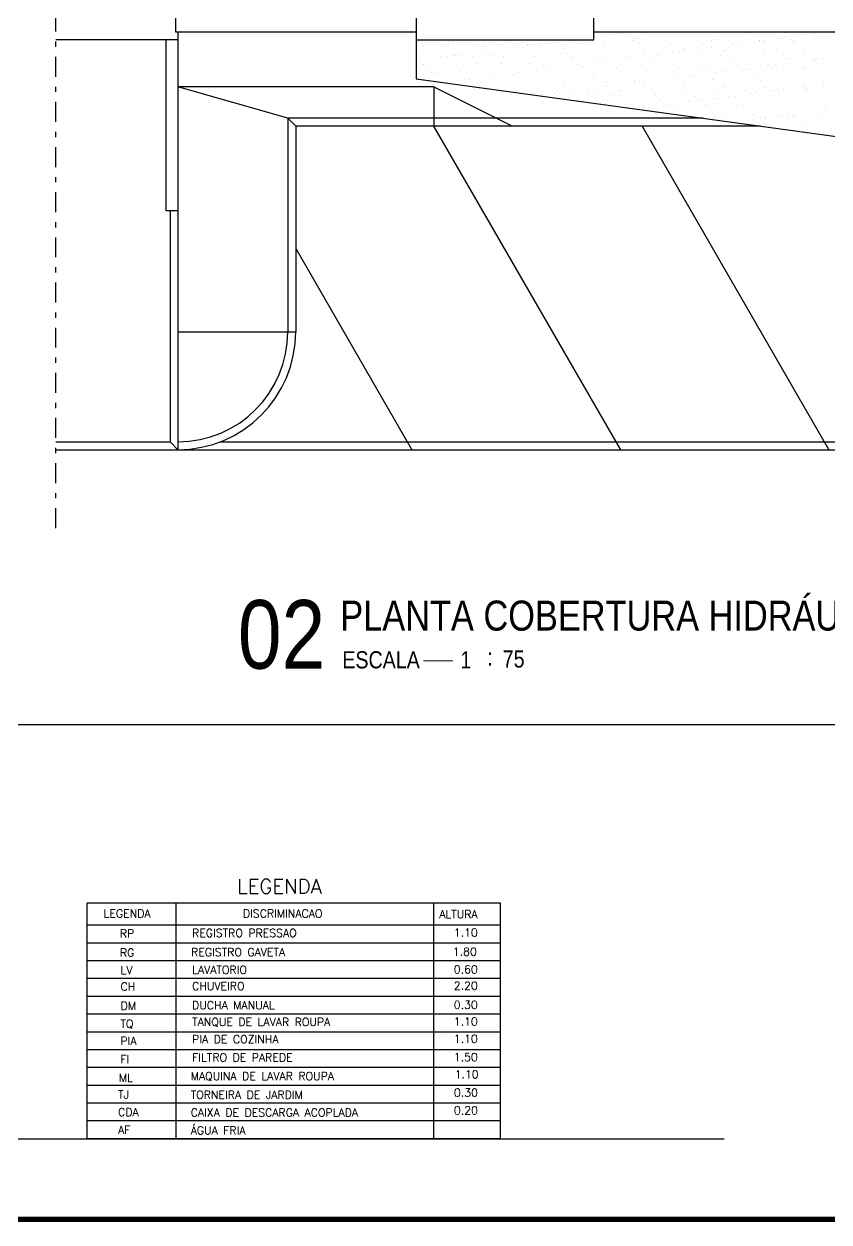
# Model space of a CAD drawing. Header units: millimetres. Extents: x 1573 to 2177, y 1587 to 1932.
# Drawn here: x 1919.61 to 1934.98, y 1873.28 to 1896.16 of the extents above; entities that cross this region are included whole.
import ezdxf
from ezdxf.enums import TextEntityAlignment as Align

# ---------------------------------------------------------------- set-up
doc = ezdxf.new("R2010")
doc.units = ezdxf.units.MM
doc.header["$LTSCALE"] = 0.03
doc.linetypes.add('DASHDOT', pattern=[25.4, 12.7, -6.35, 0, -6.35])
for name, color, linetype in [('-HIDRO', 8, 'Continuous'), ('A-PEN-R', 1, 'Continuous'), ('E-txt-g', 3, 'Continuous'), ('E-TXT-Y', 2, 'Continuous'), ('HIDROSSANITÁRIO', 8, 'Continuous'), ('LAYER8', 8, 'Continuous'), ("PRANCHA - PROJETU'S", 7, 'Continuous')]:
    doc.layers.add(name, color=color, linetype=linetype)
doc.layers.add('E-Txt-W', color=7, linetype='Continuous', lineweight=20)
doc.layers.add('Text', color=250, linetype='Continuous', lineweight=100)
doc.styles.add('F2', font='ARIALN.TTF')
doc.styles.add('ROMANS', font='romans.shx', dxfattribs={"height": 0.1})

# ---------------------------------------------------------------- blocks, each defined once
blk = doc.blocks.new('ADFSGASDFG')
at = {"layer": "PRANCHA - PROJETU'S", "color": 4, "const_width": 0.1}
blk.add_lwpolyline([(279.078, 106.346), (359.678, 106.346), (359.678, 48.946), (279.078, 48.946)], close=True, dxfattribs=at)
blk = doc.blocks.new('IND_DES')
at = {"layer": 'E-Txt-W', "color": 7}
blk.add_line((0.0269, -0.2428), (0.1984, -0.2428), dxfattribs=at)
at = {"layer": 'E-txt-g', "color": 7, "style": 'F2'}
for s, p in [('ESCALA', (-0.4463, -0.2864)), ('1', (0.2426, -0.2864)), (':', (0.3988, -0.2706))]:
    blk.add_text(s, height=0.1, dxfattribs=at).set_placement(p)
blk.add_attdef('ESCALA', (0.4897, -0.2812), '', height=0.1, dxfattribs=at)
at = {"layer": 'E-Txt-W', "color": 6, "style": 'F2'}
blk.add_attdef('00', text='', height=0.4, dxfattribs=at).set_placement((-0.7083, -0.2881), align=Align.CENTER)
at = {"layer": 'E-TXT-Y', "color": 7, "style": 'F2'}
for tag, p in [('PROJETO', (-0.4563, 0.1829)), ('DESENHO', (-0.4582, -0.0658))]:
    blk.add_attdef(tag, p, '', height=0.175, dxfattribs=at)

msp = doc.modelspace()

# ---------------------------------------------------------------- linework, layer by layer
at = {"layer": '-HIDRO', "linetype": 'DASHDOT'}
msp.add_line((1920.216, 1886.53), (1920.216, 1926.484), dxfattribs=at)
at = {"layer": '-HIDRO'}
for p, q in [((1922.501, 1909.876), (1922.501, 1896.007)), ((1927.096, 1896.499), (1927.096, 1895.857)), ((1930.487, 1895.857), (1930.487, 1896.499)), ((1922.501, 1896.007), (1927.096, 1896.007)), ((1922.547, 1896.007), (1922.547, 1895.857)), ((1930.487, 1896.007), (1943.456, 1896.007)), ((1930.764, 1895.947), (1930.764, 1895.947)), ((1930.919, 1895.967), (1930.919, 1895.967)), ((1930.968, 1895.983), (1930.968, 1895.983)), ((1931.018, 1895.98), (1931.018, 1895.98)), ((1931.467, 1895.989), (1931.467, 1895.989)), ((1932.468, 1896.006), (1932.468, 1896.006)), ((1933.364, 1895.991), (1933.364, 1895.991)), ((1934.127, 1895.985), (1934.127, 1895.985)), ((1934.529, 1895.949), (1934.529, 1895.949)), ((1934.684, 1895.97), (1934.684, 1895.97)), ((1934.783, 1895.983), (1934.783, 1895.983)), ((1934.865, 1896), (1934.865, 1896)), ((1934.9, 1895.968), (1934.9, 1895.968)), ((1922.547, 1895.857), (1920.216, 1895.857)), ((1922.322, 1892.589), (1922.322, 1895.857)), ((1922.547, 1895.857), (1922.547, 1892.589)), ((1927.096, 1895.857), (1930.487, 1895.857)), ((1927.121, 1895.83), (1927.121, 1895.83)), ((1927.202, 1895.779), (1927.202, 1895.779)), ((1927.223, 1895.743), (1927.223, 1895.743)), ((1927.576, 1895.759), (1927.576, 1895.759)), ((1927.612, 1895.727), (1927.612, 1895.727)), ((1927.715, 1895.831), (1927.715, 1895.831)), ((1927.721, 1895.749), (1927.721, 1895.749)), ((1927.795, 1895.78), (1927.795, 1895.78)), ((1928.236, 1895.768), (1928.236, 1895.768)), ((1928.308, 1895.832), (1928.308, 1895.832)), ((1928.374, 1895.72), (1928.374, 1895.72)), ((1928.388, 1895.781), (1928.388, 1895.781)), ((1928.723, 1895.766), (1928.723, 1895.766)), ((1928.901, 1895.833), (1928.901, 1895.833)), ((1928.967, 1895.71), (1928.967, 1895.71)), ((1928.981, 1895.782), (1928.981, 1895.782)), ((1929.112, 1895.736), (1929.112, 1895.736)), ((1929.147, 1895.704), (1929.147, 1895.704)), ((1929.222, 1895.772), (1929.222, 1895.772)), ((1929.226, 1895.744), (1929.226, 1895.744)), ((1929.381, 1895.765), (1929.381, 1895.765)), ((1929.48, 1895.778), (1929.48, 1895.778)), ((1929.494, 1895.834), (1929.494, 1895.834)), ((1929.575, 1895.783), (1929.575, 1895.783)), ((1929.736, 1895.791), (1929.736, 1895.791)), ((1929.739, 1895.812), (1929.739, 1895.812)), ((1929.894, 1895.832), (1929.894, 1895.832)), ((1929.993, 1895.845), (1929.993, 1895.845)), ((1930.088, 1895.835), (1930.088, 1895.835)), ((1930.168, 1895.784), (1930.168, 1895.784)), ((1930.224, 1895.788), (1930.224, 1895.788)), ((1930.505, 1895.913), (1930.505, 1895.913)), ((1930.648, 1895.712), (1930.648, 1895.712)), ((1930.681, 1895.836), (1930.681, 1895.836)), ((1930.722, 1895.795), (1930.722, 1895.795)), ((1930.761, 1895.785), (1930.761, 1895.785)), ((1931.221, 1895.88), (1931.221, 1895.88)), ((1931.237, 1895.813), (1931.237, 1895.813)), ((1931.256, 1895.847), (1931.256, 1895.847)), ((1931.274, 1895.837), (1931.274, 1895.837)), ((1931.354, 1895.786), (1931.354, 1895.786)), ((1931.724, 1895.811), (1931.724, 1895.811)), ((1931.867, 1895.838), (1931.867, 1895.838)), ((1931.948, 1895.787), (1931.948, 1895.787)), ((1932.018, 1895.841), (1932.018, 1895.841)), ((1932.223, 1895.817), (1932.223, 1895.817)), ((1932.461, 1895.84), (1932.461, 1895.84)), ((1932.541, 1895.788), (1932.541, 1895.788)), ((1932.732, 1895.713), (1932.732, 1895.713)), ((1932.737, 1895.836), (1932.737, 1895.836)), ((1932.757, 1895.856), (1932.757, 1895.856)), ((1932.792, 1895.824), (1932.792, 1895.824)), ((1932.991, 1895.747), (1932.991, 1895.747)), ((1933.054, 1895.841), (1933.054, 1895.841)), ((1933.134, 1895.789), (1933.134, 1895.789)), ((1933.146, 1895.767), (1933.146, 1895.767)), ((1933.225, 1895.833), (1933.225, 1895.833)), ((1933.245, 1895.78), (1933.245, 1895.78)), ((1933.504, 1895.814), (1933.504, 1895.814)), ((1933.554, 1895.817), (1933.554, 1895.817)), ((1933.647, 1895.842), (1933.647, 1895.842)), ((1933.659, 1895.835), (1933.659, 1895.835)), ((1933.723, 1895.84), (1933.723, 1895.84)), ((1933.727, 1895.79), (1933.727, 1895.79)), ((1933.758, 1895.848), (1933.758, 1895.848)), ((1934.017, 1895.882), (1934.017, 1895.882)), ((1934.171, 1895.902), (1934.171, 1895.902)), ((1934.238, 1895.858), (1934.238, 1895.858)), ((1934.24, 1895.843), (1934.24, 1895.843)), ((1934.271, 1895.915), (1934.271, 1895.915)), ((1934.292, 1895.833), (1934.292, 1895.833)), ((1934.321, 1895.792), (1934.321, 1895.792)), ((1934.327, 1895.801), (1934.327, 1895.801)), ((1934.725, 1895.856), (1934.725, 1895.856)), ((1934.833, 1895.844), (1934.833, 1895.844)), ((1934.914, 1895.793), (1934.914, 1895.793)), ((1927.175, 1895.474), (1927.175, 1895.474)), ((1927.33, 1895.495), (1927.33, 1895.495)), ((1927.429, 1895.508), (1927.429, 1895.508)), ((1927.492, 1895.573), (1927.492, 1895.573)), ((1927.579, 1895.538), (1927.579, 1895.538)), ((1927.687, 1895.542), (1927.687, 1895.542)), ((1927.801, 1895.553), (1927.801, 1895.553)), ((1927.842, 1895.562), (1927.842, 1895.562)), ((1927.942, 1895.575), (1927.942, 1895.575)), ((1927.979, 1895.571), (1927.979, 1895.571)), ((1928.172, 1895.539), (1928.172, 1895.539)), ((1928.2, 1895.609), (1928.2, 1895.609)), ((1928.355, 1895.63), (1928.355, 1895.63)), ((1928.454, 1895.643), (1928.454, 1895.643)), ((1928.478, 1895.577), (1928.478, 1895.577)), ((1928.54, 1895.569), (1928.54, 1895.569)), ((1928.575, 1895.536), (1928.575, 1895.536)), ((1928.713, 1895.677), (1928.713, 1895.677)), ((1928.766, 1895.54), (1928.766, 1895.54)), ((1928.868, 1895.697), (1928.868, 1895.697)), ((1928.992, 1895.596), (1928.992, 1895.596)), ((1929.337, 1895.53), (1929.337, 1895.53)), ((1929.359, 1895.541), (1929.359, 1895.541)), ((1929.479, 1895.593), (1929.479, 1895.593)), ((1929.91, 1895.697), (1929.91, 1895.697)), ((1929.952, 1895.542), (1929.952, 1895.542)), ((1929.978, 1895.6), (1929.978, 1895.6)), ((1930.075, 1895.545), (1930.075, 1895.545)), ((1930.111, 1895.513), (1930.111, 1895.513)), ((1930.493, 1895.618), (1930.493, 1895.618)), ((1930.545, 1895.543), (1930.545, 1895.543)), ((1930.683, 1895.68), (1930.683, 1895.68)), ((1930.873, 1895.506), (1930.873, 1895.506)), ((1930.94, 1895.477), (1930.94, 1895.477)), ((1930.98, 1895.616), (1930.98, 1895.616)), ((1931.095, 1895.497), (1931.095, 1895.497)), ((1931.139, 1895.545), (1931.139, 1895.545)), ((1931.194, 1895.51), (1931.194, 1895.51)), ((1931.445, 1895.674), (1931.445, 1895.674)), ((1931.453, 1895.544), (1931.453, 1895.544)), ((1931.479, 1895.622), (1931.479, 1895.622)), ((1931.607, 1895.565), (1931.607, 1895.565)), ((1931.611, 1895.522), (1931.611, 1895.522)), ((1931.646, 1895.49), (1931.646, 1895.49)), ((1931.707, 1895.578), (1931.707, 1895.578)), ((1931.732, 1895.546), (1931.732, 1895.546)), ((1931.965, 1895.612), (1931.965, 1895.612)), ((1931.993, 1895.641), (1931.993, 1895.641)), ((1932.12, 1895.632), (1932.12, 1895.632)), ((1932.184, 1895.689), (1932.184, 1895.689)), ((1932.219, 1895.657), (1932.219, 1895.657)), ((1932.219, 1895.645), (1932.219, 1895.645)), ((1932.325, 1895.547), (1932.325, 1895.547)), ((1932.409, 1895.483), (1932.409, 1895.483)), ((1932.478, 1895.679), (1932.478, 1895.679)), ((1932.48, 1895.639), (1932.48, 1895.639)), ((1932.633, 1895.7), (1932.633, 1895.7)), ((1932.918, 1895.548), (1932.918, 1895.548)), ((1932.979, 1895.645), (1932.979, 1895.645)), ((1932.981, 1895.65), (1932.981, 1895.65)), ((1933.147, 1895.498), (1933.147, 1895.498)), ((1933.494, 1895.663), (1933.494, 1895.663)), ((1933.512, 1895.549), (1933.512, 1895.549)), ((1933.72, 1895.666), (1933.72, 1895.666)), ((1933.755, 1895.633), (1933.755, 1895.633)), ((1933.981, 1895.661), (1933.981, 1895.661)), ((1934.105, 1895.55), (1934.105, 1895.55)), ((1934.25, 1895.491), (1934.25, 1895.491)), ((1934.48, 1895.667), (1934.48, 1895.667)), ((1934.517, 1895.627), (1934.517, 1895.627)), ((1934.683, 1895.475), (1934.683, 1895.475)), ((1934.698, 1895.551), (1934.698, 1895.551)), ((1934.705, 1895.479), (1934.705, 1895.479)), ((1934.737, 1895.489), (1934.737, 1895.489)), ((1934.86, 1895.5), (1934.86, 1895.5)), ((1934.959, 1895.513), (1934.959, 1895.513)), ((1927.229, 1895.386), (1927.229, 1895.386)), ((1927.235, 1895.376), (1927.235, 1895.376)), ((1927.275, 1895.353), (1927.275, 1895.353)), ((1927.355, 1895.302), (1927.355, 1895.302)), ((1927.733, 1895.382), (1927.733, 1895.382)), ((1927.868, 1895.354), (1927.868, 1895.354)), ((1927.949, 1895.303), (1927.949, 1895.303)), ((1927.967, 1895.401), (1927.967, 1895.401)), ((1928.002, 1895.369), (1928.002, 1895.369)), ((1928.248, 1895.401), (1928.248, 1895.401)), ((1928.462, 1895.355), (1928.462, 1895.355)), ((1928.542, 1895.304), (1928.542, 1895.304)), ((1928.735, 1895.399), (1928.735, 1895.399)), ((1928.764, 1895.363), (1928.764, 1895.363)), ((1929.055, 1895.356), (1929.055, 1895.356)), ((1929.135, 1895.305), (1929.135, 1895.305)), ((1929.234, 1895.405), (1929.234, 1895.405)), ((1929.401, 1895.274), (1929.401, 1895.274)), ((1929.503, 1895.378), (1929.503, 1895.378)), ((1929.538, 1895.346), (1929.538, 1895.346)), ((1929.556, 1895.295), (1929.556, 1895.295)), ((1929.648, 1895.357), (1929.648, 1895.357)), ((1929.656, 1895.308), (1929.656, 1895.308)), ((1929.728, 1895.306), (1929.728, 1895.306)), ((1929.748, 1895.423), (1929.748, 1895.423)), ((1929.914, 1895.342), (1929.914, 1895.342)), ((1930.069, 1895.362), (1930.069, 1895.362)), ((1930.168, 1895.375), (1930.168, 1895.375)), ((1930.236, 1895.421), (1930.236, 1895.421)), ((1930.241, 1895.358), (1930.241, 1895.358)), ((1930.3, 1895.339), (1930.3, 1895.339)), ((1930.322, 1895.307), (1930.322, 1895.307)), ((1930.427, 1895.409), (1930.427, 1895.409)), ((1930.505, 1895.251), (1930.505, 1895.251)), ((1930.582, 1895.43), (1930.582, 1895.43)), ((1930.681, 1895.443), (1930.681, 1895.443)), ((1930.734, 1895.428), (1930.734, 1895.428)), ((1930.835, 1895.359), (1930.835, 1895.359)), ((1930.915, 1895.308), (1930.915, 1895.308)), ((1930.992, 1895.249), (1930.992, 1895.249)), ((1931.039, 1895.355), (1931.039, 1895.355)), ((1931.074, 1895.322), (1931.074, 1895.322)), ((1931.249, 1895.446), (1931.249, 1895.446)), ((1931.428, 1895.36), (1931.428, 1895.36)), ((1931.491, 1895.255), (1931.491, 1895.255)), ((1931.508, 1895.309), (1931.508, 1895.309)), ((1931.736, 1895.444), (1931.736, 1895.444)), ((1931.836, 1895.316), (1931.836, 1895.316)), ((1932.005, 1895.274), (1932.005, 1895.274)), ((1932.021, 1895.361), (1932.021, 1895.361)), ((1932.101, 1895.31), (1932.101, 1895.31)), ((1932.235, 1895.45), (1932.235, 1895.45)), ((1932.492, 1895.271), (1932.492, 1895.271)), ((1932.574, 1895.331), (1932.574, 1895.331)), ((1932.609, 1895.299), (1932.609, 1895.299)), ((1932.614, 1895.362), (1932.614, 1895.362)), ((1932.695, 1895.311), (1932.695, 1895.311)), ((1932.749, 1895.469), (1932.749, 1895.469)), ((1932.991, 1895.278), (1932.991, 1895.278)), ((1933.167, 1895.277), (1933.167, 1895.277)), ((1933.182, 1895.466), (1933.182, 1895.466)), ((1933.208, 1895.364), (1933.208, 1895.364)), ((1933.237, 1895.466), (1933.237, 1895.466)), ((1933.288, 1895.312), (1933.288, 1895.312)), ((1933.321, 1895.297), (1933.321, 1895.297)), ((1933.372, 1895.292), (1933.372, 1895.292)), ((1933.421, 1895.31), (1933.421, 1895.31)), ((1933.506, 1895.296), (1933.506, 1895.296)), ((1933.679, 1895.344), (1933.679, 1895.344)), ((1933.735, 1895.473), (1933.735, 1895.473)), ((1933.801, 1895.365), (1933.801, 1895.365)), ((1933.834, 1895.365), (1933.834, 1895.365)), ((1933.881, 1895.313), (1933.881, 1895.313)), ((1933.933, 1895.378), (1933.933, 1895.378)), ((1933.944, 1895.46), (1933.944, 1895.46)), ((1933.993, 1895.294), (1933.993, 1895.294)), ((1934.11, 1895.308), (1934.11, 1895.308)), ((1934.145, 1895.276), (1934.145, 1895.276)), ((1934.192, 1895.412), (1934.192, 1895.412)), ((1934.347, 1895.432), (1934.347, 1895.432)), ((1934.394, 1895.366), (1934.394, 1895.366)), ((1934.446, 1895.445), (1934.446, 1895.445)), ((1934.474, 1895.315), (1934.474, 1895.315)), ((1934.492, 1895.3), (1934.492, 1895.3)), ((1934.718, 1895.443), (1934.718, 1895.443)), ((1934.907, 1895.269), (1934.907, 1895.269)), ((1927.394, 1895.234), (1927.394, 1895.234)), ((1927.429, 1895.202), (1927.429, 1895.202)), ((1927.504, 1895.206), (1927.504, 1895.206)), ((1927.733, 1895.061), (1927.733, 1895.061)), ((1927.863, 1895.072), (1927.863, 1895.072)), ((1927.991, 1895.204), (1927.991, 1895.204)), ((1928.018, 1895.092), (1928.018, 1895.092)), ((1928.117, 1895.105), (1928.117, 1895.105)), ((1928.192, 1895.195), (1928.192, 1895.195)), ((1928.26, 1895.034), (1928.26, 1895.034)), ((1928.326, 1895.062), (1928.326, 1895.062)), ((1928.357, 1895.044), (1928.357, 1895.044)), ((1928.376, 1895.139), (1928.376, 1895.139)), ((1928.49, 1895.21), (1928.49, 1895.21)), ((1928.531, 1895.16), (1928.531, 1895.16)), ((1928.63, 1895.173), (1928.63, 1895.173)), ((1928.747, 1895.032), (1928.747, 1895.032)), ((1928.889, 1895.207), (1928.889, 1895.207)), ((1928.92, 1895.063), (1928.92, 1895.063)), ((1928.93, 1895.211), (1928.93, 1895.211)), ((1928.965, 1895.179), (1928.965, 1895.179)), ((1929.004, 1895.229), (1929.004, 1895.229)), ((1929.044, 1895.227), (1929.044, 1895.227)), ((1929.143, 1895.24), (1929.143, 1895.24)), ((1929.246, 1895.038), (1929.246, 1895.038)), ((1929.491, 1895.226), (1929.491, 1895.226)), ((1929.513, 1895.064), (1929.513, 1895.064)), ((1929.727, 1895.172), (1929.727, 1895.172)), ((1929.76, 1895.056), (1929.76, 1895.056)), ((1929.893, 1895.02), (1929.893, 1895.02)), ((1929.99, 1895.233), (1929.99, 1895.233)), ((1930.106, 1895.065), (1930.106, 1895.065)), ((1930.248, 1895.054), (1930.248, 1895.054)), ((1930.466, 1895.187), (1930.466, 1895.187)), ((1930.501, 1895.155), (1930.501, 1895.155)), ((1930.699, 1895.066), (1930.699, 1895.066)), ((1930.746, 1895.06), (1930.746, 1895.06)), ((1931.261, 1895.079), (1931.261, 1895.079)), ((1931.263, 1895.149), (1931.263, 1895.149)), ((1931.27, 1895.027), (1931.27, 1895.027)), ((1931.293, 1895.068), (1931.293, 1895.068)), ((1931.37, 1895.04), (1931.37, 1895.04)), ((1931.628, 1895.074), (1931.628, 1895.074)), ((1931.748, 1895.077), (1931.748, 1895.077)), ((1931.783, 1895.095), (1931.783, 1895.095)), ((1931.882, 1895.108), (1931.882, 1895.108)), ((1931.886, 1895.069), (1931.886, 1895.069)), ((1932.002, 1895.164), (1932.002, 1895.164)), ((1932.037, 1895.132), (1932.037, 1895.132)), ((1932.141, 1895.142), (1932.141, 1895.142)), ((1932.247, 1895.083), (1932.247, 1895.083)), ((1932.296, 1895.162), (1932.296, 1895.162)), ((1932.395, 1895.175), (1932.395, 1895.175)), ((1932.479, 1895.07), (1932.479, 1895.07)), ((1932.654, 1895.209), (1932.654, 1895.209)), ((1932.761, 1895.102), (1932.761, 1895.102)), ((1932.799, 1895.125), (1932.799, 1895.125)), ((1932.809, 1895.23), (1932.809, 1895.23)), ((1932.908, 1895.243), (1932.908, 1895.243)), ((1933.072, 1895.071), (1933.072, 1895.071)), ((1933.249, 1895.099), (1933.249, 1895.099)), ((1933.537, 1895.141), (1933.537, 1895.141)), ((1933.573, 1895.108), (1933.573, 1895.108)), ((1933.666, 1895.072), (1933.666, 1895.072)), ((1933.747, 1895.106), (1933.747, 1895.106)), ((1934.259, 1895.073), (1934.259, 1895.073)), ((1934.262, 1895.124), (1934.262, 1895.124)), ((1934.335, 1895.102), (1934.335, 1895.102)), ((1934.749, 1895.122), (1934.749, 1895.122)), ((1934.852, 1895.074), (1934.852, 1895.074)), ((1927.434, 1894.957), (1922.547, 1894.957)), ((1924.647, 1894.357), (1922.547, 1894.957)), ((1927.434, 1894.957), (1927.434, 1894.207)), ((1927.434, 1894.957), (1928.934, 1894.207)), ((1928.393, 1895.011), (1928.393, 1895.011)), ((1929.016, 1894.862), (1929.016, 1894.862)), ((1929.155, 1895.005), (1929.155, 1895.005)), ((1929.209, 1894.879), (1929.209, 1894.879)), ((1929.289, 1894.828), (1929.289, 1894.828)), ((1929.321, 1894.853), (1929.321, 1894.853)), ((1929.356, 1894.821), (1929.356, 1894.821)), ((1929.503, 1894.859), (1929.503, 1894.859)), ((1929.577, 1894.804), (1929.577, 1894.804)), ((1929.732, 1894.825), (1929.732, 1894.825)), ((1929.802, 1894.88), (1929.802, 1894.88)), ((1929.831, 1894.838), (1929.831, 1894.838)), ((1929.882, 1894.829), (1929.882, 1894.829)), ((1929.928, 1894.988), (1929.928, 1894.988)), ((1930.002, 1894.866), (1930.002, 1894.866)), ((1930.09, 1894.872), (1930.09, 1894.872)), ((1930.118, 1894.814), (1930.118, 1894.814)), ((1930.245, 1894.892), (1930.245, 1894.892)), ((1930.344, 1894.905), (1930.344, 1894.905)), ((1930.395, 1894.881), (1930.395, 1894.881)), ((1930.476, 1894.83), (1930.476, 1894.83)), ((1930.517, 1894.884), (1930.517, 1894.884)), ((1930.603, 1894.939), (1930.603, 1894.939)), ((1930.691, 1894.981), (1930.691, 1894.981)), ((1930.758, 1894.96), (1930.758, 1894.96)), ((1930.856, 1894.83), (1930.856, 1894.83)), ((1930.857, 1894.973), (1930.857, 1894.973)), ((1930.891, 1894.797), (1930.891, 1894.797)), ((1930.988, 1894.882), (1930.988, 1894.882)), ((1931.004, 1894.882), (1931.004, 1894.882)), ((1931.069, 1894.831), (1931.069, 1894.831)), ((1931.115, 1895.007), (1931.115, 1895.007)), ((1931.429, 1894.997), (1931.429, 1894.997)), ((1931.464, 1894.965), (1931.464, 1894.965)), ((1931.503, 1894.888), (1931.503, 1894.888)), ((1931.582, 1894.883), (1931.582, 1894.883)), ((1931.654, 1894.791), (1931.654, 1894.791)), ((1931.662, 1894.832), (1931.662, 1894.832)), ((1932.017, 1894.907), (1932.017, 1894.907)), ((1932.175, 1894.884), (1932.175, 1894.884)), ((1932.226, 1894.958), (1932.226, 1894.958)), ((1932.255, 1894.833), (1932.255, 1894.833)), ((1932.392, 1894.806), (1932.392, 1894.806)), ((1932.504, 1894.904), (1932.504, 1894.904)), ((1932.768, 1894.885), (1932.768, 1894.885)), ((1932.849, 1894.834), (1932.849, 1894.834)), ((1932.965, 1894.973), (1932.965, 1894.973)), ((1933, 1894.941), (1933, 1894.941)), ((1933.003, 1894.911), (1933.003, 1894.911)), ((1933.342, 1894.807), (1933.342, 1894.807)), ((1933.361, 1894.887), (1933.361, 1894.887)), ((1933.442, 1894.835), (1933.442, 1894.835)), ((1933.497, 1894.827), (1933.497, 1894.827)), ((1933.518, 1894.929), (1933.518, 1894.929)), ((1933.596, 1894.84), (1933.596, 1894.84)), ((1933.762, 1894.935), (1933.762, 1894.935)), ((1933.855, 1894.874), (1933.855, 1894.874)), ((1933.955, 1894.888), (1933.955, 1894.888)), ((1934.005, 1894.927), (1934.005, 1894.927)), ((1934.01, 1894.895), (1934.01, 1894.895)), ((1934.035, 1894.836), (1934.035, 1894.836)), ((1934.109, 1894.908), (1934.109, 1894.908)), ((1934.368, 1894.942), (1934.368, 1894.942)), ((1934.501, 1894.95), (1934.501, 1894.95)), ((1934.504, 1894.933), (1934.504, 1894.933)), ((1934.523, 1894.962), (1934.523, 1894.962)), ((1934.536, 1894.918), (1934.536, 1894.918)), ((1934.548, 1894.889), (1934.548, 1894.889)), ((1934.622, 1894.975), (1934.622, 1894.975)), ((1934.628, 1894.838), (1934.628, 1894.838)), ((1934.881, 1895.009), (1934.881, 1895.009)), ((1930.26, 1894.687), (1930.26, 1894.687)), ((1930.758, 1894.693), (1930.758, 1894.693)), ((1931.081, 1894.624), (1931.081, 1894.624)), ((1931.273, 1894.712), (1931.273, 1894.712)), ((1931.446, 1894.59), (1931.446, 1894.59)), ((1931.545, 1894.57), (1931.545, 1894.57)), ((1931.76, 1894.71), (1931.76, 1894.71)), ((1931.804, 1894.604), (1931.804, 1894.604)), ((1931.819, 1894.639), (1931.819, 1894.639)), ((1931.855, 1894.607), (1931.855, 1894.607)), ((1931.959, 1894.624), (1931.959, 1894.624)), ((1932.04, 1894.592), (1932.04, 1894.592)), ((1932.058, 1894.638), (1932.058, 1894.638)), ((1932.259, 1894.716), (1932.259, 1894.716)), ((1932.317, 1894.672), (1932.317, 1894.672)), ((1932.427, 1894.774), (1932.427, 1894.774)), ((1932.472, 1894.692), (1932.472, 1894.692)), ((1932.571, 1894.705), (1932.571, 1894.705)), ((1932.617, 1894.6), (1932.617, 1894.6)), ((1932.633, 1894.593), (1932.633, 1894.593)), ((1932.773, 1894.734), (1932.773, 1894.734)), ((1932.829, 1894.739), (1932.829, 1894.739)), ((1932.984, 1894.759), (1932.984, 1894.759)), ((1933.083, 1894.773), (1933.083, 1894.773)), ((1933.189, 1894.767), (1933.189, 1894.767)), ((1933.226, 1894.594), (1933.226, 1894.594)), ((1933.261, 1894.732), (1933.261, 1894.732)), ((1933.355, 1894.616), (1933.355, 1894.616)), ((1933.39, 1894.583), (1933.39, 1894.583)), ((1933.53, 1894.562), (1933.53, 1894.562)), ((1933.759, 1894.739), (1933.759, 1894.739)), ((1933.819, 1894.595), (1933.819, 1894.595)), ((1933.928, 1894.783), (1933.928, 1894.783)), ((1933.963, 1894.751), (1933.963, 1894.751)), ((1934.017, 1894.56), (1934.017, 1894.56)), ((1934.153, 1894.577), (1934.153, 1894.577)), ((1934.274, 1894.757), (1934.274, 1894.757)), ((1934.413, 1894.596), (1934.413, 1894.596)), ((1934.516, 1894.566), (1934.516, 1894.566)), ((1934.725, 1894.744), (1934.725, 1894.744)), ((1934.761, 1894.755), (1934.761, 1894.755)), ((1934.891, 1894.592), (1934.891, 1894.592)), ((1934.926, 1894.56), (1934.926, 1894.56)), ((1924.797, 1894.207), (1924.647, 1894.357)), ((1924.647, 1894.357), (1924.647, 1890.28)), ((1932.577, 1894.357), (1924.647, 1894.357)), ((1931.291, 1894.537), (1931.291, 1894.537)), ((1931.446, 1894.557), (1931.446, 1894.557)), ((1931.515, 1894.521), (1931.515, 1894.521)), ((1932.029, 1894.54), (1932.029, 1894.54)), ((1932.044, 1894.433), (1932.044, 1894.433)), ((1932.329, 1894.407), (1932.329, 1894.407)), ((1932.516, 1894.537), (1932.516, 1894.537)), ((1932.783, 1894.448), (1932.783, 1894.448)), ((1932.785, 1894.367), (1932.785, 1894.367)), ((1932.818, 1894.416), (1932.818, 1894.416)), ((1932.922, 1894.408), (1932.922, 1894.408)), ((1933.002, 1894.357), (1933.002, 1894.357)), ((1933.015, 1894.544), (1933.015, 1894.544)), ((1933.273, 1894.365), (1933.273, 1894.365)), ((1933.515, 1894.409), (1933.515, 1894.409)), ((1933.518, 1894.337), (1933.518, 1894.337)), ((1933.58, 1894.41), (1933.58, 1894.41)), ((1933.596, 1894.358), (1933.596, 1894.358)), ((1933.673, 1894.357), (1933.673, 1894.357)), ((1933.771, 1894.371), (1933.771, 1894.371)), ((1933.772, 1894.37), (1933.772, 1894.37)), ((1934.031, 1894.404), (1934.031, 1894.404)), ((1934.109, 1894.411), (1934.109, 1894.411)), ((1934.186, 1894.424), (1934.186, 1894.424)), ((1934.189, 1894.359), (1934.189, 1894.359)), ((1934.285, 1894.437), (1934.285, 1894.437)), ((1934.286, 1894.39), (1934.286, 1894.39)), ((1934.318, 1894.425), (1934.318, 1894.425)), ((1934.353, 1894.393), (1934.353, 1894.393)), ((1934.543, 1894.472), (1934.543, 1894.472)), ((1934.698, 1894.492), (1934.698, 1894.492)), ((1934.702, 1894.412), (1934.702, 1894.412)), ((1934.773, 1894.388), (1934.773, 1894.388)), ((1934.782, 1894.36), (1934.782, 1894.36)), ((1934.797, 1894.505), (1934.797, 1894.505)), ((1924.797, 1894.207), (1924.797, 1890.28)), ((1933.673, 1894.207), (1924.797, 1894.207)), ((1927.431, 1894.207), (1930.997, 1888.03)), ((1931.41, 1894.207), (1934.976, 1888.03)), ((1933.16, 1894.289), (1933.16, 1894.289)), ((1933.259, 1894.302), (1933.259, 1894.302)), ((1933.746, 1894.258), (1933.746, 1894.258)), ((1933.781, 1894.226), (1933.781, 1894.226)), ((1934.029, 1894.193), (1934.029, 1894.193)), ((1934.528, 1894.199), (1934.528, 1894.199)), ((1934.543, 1894.219), (1934.543, 1894.219)), ((1934.566, 1894.119), (1934.566, 1894.119)), ((1934.709, 1894.067), (1934.709, 1894.067)), ((1934.973, 1894.035), (1934.973, 1894.035)), ((1922.547, 1892.589), (1922.322, 1892.589)), ((1922.397, 1892.589), (1922.397, 1888.18)), ((1922.547, 1892.589), (1922.547, 1888.03)), ((1924.797, 1891.869), (1927.014, 1888.03)), ((1922.547, 1890.28), (1924.797, 1890.28)), ((1920.216, 1888.18), (1922.397, 1888.18)), ((1922.397, 1888.18), (1922.547, 1888.03)), ((1923.355, 1888.18), (1942.447, 1888.18)), ((1920.216, 1888.03), (1945.28, 1888.03))]:
    msp.add_line(p, q, dxfattribs=at)
at = {"layer": '-HIDRO', "ltscale": 0.5}
for p, q in [((1927.096, 1895.857), (1927.096, 1895.107)), ((1927.096, 1895.107), (1942.761, 1892.964))]:
    msp.add_line(p, q, dxfattribs=at)
at = {"layer": '-HIDRO'}
for radius in [2.25, 2.1]:
    msp.add_arc((1922.547, 1890.28), radius, 270, 360, dxfattribs=at)
for p, q in [((1920.813, 1874.874), (1920.813, 1879.374)), ((1928.708, 1879.374), (1920.813, 1879.374)), ((1922.511, 1874.874), (1922.511, 1879.374)), ((1927.433, 1874.874), (1927.433, 1879.374)), ((1928.71, 1874.874), (1928.71, 1879.374)), ((1928.708, 1878.95), (1920.813, 1878.95)), ((1928.708, 1878.61), (1920.813, 1878.61)), ((1928.708, 1878.271), (1920.813, 1878.271)), ((1928.708, 1877.931), (1920.813, 1877.931)), ((1927.731, 1877.931), (1920.813, 1877.931)), ((1928.708, 1877.591), (1920.813, 1877.591)), ((1928.708, 1877.252), (1920.813, 1877.252)), ((1928.708, 1876.912), (1920.813, 1876.912)), ((1928.692, 1876.572), (1920.813, 1876.572)), ((1928.708, 1876.233), (1920.813, 1876.233)), ((1928.708, 1875.893), (1920.813, 1875.893)), ((1928.71, 1875.553), (1920.813, 1875.553)), ((1928.71, 1875.214), (1920.813, 1875.214)), ((1928.71, 1874.874), (1920.813, 1874.874))]:
    msp.add_line(p, q)
at = {"layer": 'A-PEN-R'}
msp.add_line((1886.963, 1882.781), (1954.43, 1882.781), dxfattribs=at)
at = {"layer": 'LAYER8', "color": 2}
msp.add_lwpolyline([(1907.218, 1874.874), (1908.263, 1874.874), (1913.413, 1874.874), (1918.754, 1874.874), (1923.19, 1874.874), (1928.244, 1874.874), (1932.981, 1874.874)], dxfattribs=at)

# ---------------------------------------------------------------- block references
at = {"layer": 'HIDROSSANITÁRIO', "color": 8}
ref = msp.add_blockref('IND_DES', (1927.148, 1884.792), dxfattribs=dict(at, xscale=3.272480263815854, yscale=3.272480263815854, zscale=3.272480263815854))
ref.add_attrib('00', '02', dxfattribs={"layer": 'E-Txt-W', "height": 1.309, "style": 'F2'}).set_placement((1924.527, 1883.849), align=Align.CENTER)
ref.add_attrib('DESENHO', 'PLANTA COBERTURA HIDRÁULICA', (1925.648, 1884.576), dxfattribs={"layer": 'E-TXT-Y', "color": 2, "height": 0.57268, "style": 'F2'})
ref.add_attrib('ESCALA', '75', (1928.75, 1883.871), dxfattribs={"layer": 'E-txt-g', "color": 7, "height": 0.3272, "style": 'F2'})
at = {"layer": "PRANCHA - PROJETU'S", "color": 1}
msp.add_blockref('ADFSGASDFG', (1607.877, 1824.388), dxfattribs=at)

# ---------------------------------------------------------------- texts
at = {"color": 3, "style": 'ROMANS'}
for s, height, p in [('LEGENDA', 0.1528, (1921.128, 1879.251)), ('DISCRIMINACAO', 0.15284, (1923.788, 1879.251)), ('ALTURA', 0.1528, (1927.538, 1879.236)), ('RP ', 0.1528, (1921.438, 1878.87)), ('REGISTRO PRESSAO', 0.15284, (1922.818, 1878.879)), ('1.10', 0.1528, (1927.816, 1878.887)), ('RG', 0.1528, (1921.44, 1878.504)), ('REGISTRO GAVETA', 0.15284, (1922.8, 1878.513)), ('1.80', 0.1528, (1927.797, 1878.522)), ('LV', 0.1528, (1921.453, 1878.167)), ('LAVATORIO', 0.1528, (1922.818, 1878.176)), ('0.60', 0.1528, (1927.816, 1878.184)), ('CHUVEIRO', 0.1528, (1922.818, 1877.865)), ('2.20', 0.1528, (1927.816, 1877.873)), ('CH', 0.1528, (1921.453, 1877.856)), ('DM', 0.1528, (1921.453, 1877.49)), ('DUCHA MANUAL', 0.15284, (1922.818, 1877.499)), ('0.30', 0.1528, (1927.816, 1877.508)), ('TANQUE DE LAVAR ROUPA', 0.15284, (1922.818, 1877.18)), ('1.10', 0.1528, (1927.816, 1877.189)), ('TQ', 0.1528, (1921.449, 1877.147)), ('PIA', 0.1528, (1921.449, 1876.818)), ('PIA DE COZINHA', 0.15284, (1922.818, 1876.851)), ('1.10', 0.1528, (1927.816, 1876.86)), ('FILTRO DE PAREDE', 0.15284, (1922.818, 1876.502)), ('1.50', 0.1528, (1927.816, 1876.51)), ('FI', 0.1528, (1921.449, 1876.469)), ('ML', 0.1528, (1921.421, 1876.113)), ('MAQUINA DE LAVAR ROUPA', 0.15284, (1922.791, 1876.146)), ('1.10', 0.1528, (1927.832, 1876.18)), ('0.30', 0.1528, (1927.818, 1875.831)), ('TJ', 0.1528, (1921.405, 1875.798)), ('TORNEIRA DE JARDIM', 0.15284, (1922.791, 1875.791)), ('CDA', 0.1528, (1921.405, 1875.459)), ('CAIXA DE DESCARGA ACOPLADA', 0.15284, (1922.791, 1875.451)), ('0.20', 0.1528, (1927.818, 1875.492)), ('AF', 0.1528, (1921.405, 1875.119)), ('ÁGUA FRIA', 0.1528, (1922.791, 1875.111))]:
    msp.add_text(s, height=height, dxfattribs=at).set_placement(p, align=Align.TOP_LEFT)
at = {"layer": 'Text', "style": 'ROMANS'}
msp.add_text('LEGENDA', height=0.2751, dxfattribs=at).set_placement((1923.678, 1879.832, 26.655), align=Align.TOP_LEFT)

doc.saveas('drawing.dxf')
